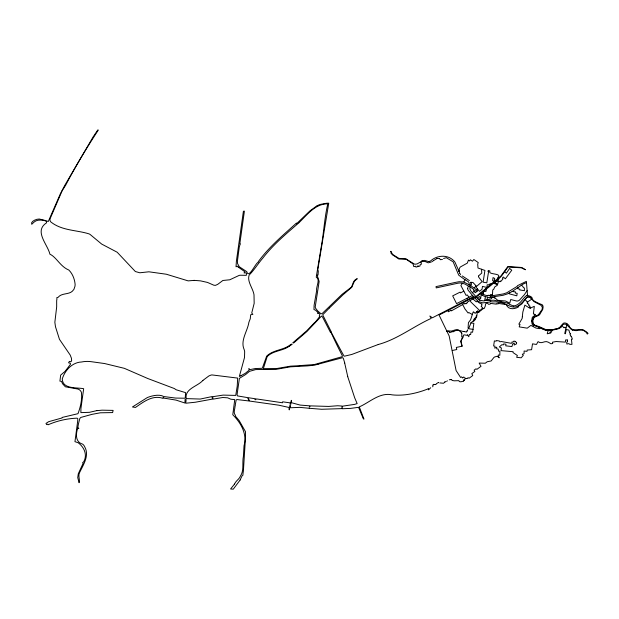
<?xml version="1.0" encoding="UTF-8"?>
<svg xmlns="http://www.w3.org/2000/svg" width="619" height="619" viewBox="0 0 619 619"><rect width="100%" height="100%" fill="white"/><g stroke="black" fill="none" stroke-linecap="round" stroke-linejoin="round"><path stroke-width="0.93" d="M509.305 292.919L509.298 293.847L516.811 295.812L517.19 293.336L515.287 293.058L515.465 291.905L512.168 291.472M461.813 333.154L461.728 336.991L462.656 336.976L462.594 337.463L460.644 341.332L462.068 346.207L456.335 347.437L456.768 349.534L452.265 350.509M486.766 300.099L487.71 297.182L484.05 296.161L481.218 294.512L480.638 298.49L479.717 299.287L479.106 298.575L478.309 299.31A3.938 3.938 0 0 0 479.547 300.161M245.519 437.006L245.511 431.706L239.189 420.626L235.491 416.2L235.406 415.295C232.945 412.966 235.011 409.167 235.05 406.327A3.072 3.072 0 0 0 235.305 404.664L236.125 400.145L236.829 399.534L249.109 400.996L247.592 397.615L237.433 395.889L237.069 394.613L239.398 378.356L245.697 374.487L249.511 371.338L255.724 369.574L276.12 369.35L290.481 366.827L307.457 365.891L314.444 365.187L318.236 364.173M245.519 437.06L243.383 471.16A15.297 15.297 0 0 1 243.128 472.545L242.888 475.23L242.014 475.934L240.133 479.965M481.474 293.127L498.705 278.983L502.125 275.207L507.975 267.029L521.283 267.803L525.415 269.737L521.786 267.493L507.897 266.487L500.57 276.445L497.753 278.032L498.488 276.817C500.91 272.994 487.47 274.921 489.923 270.998L488.283 270.457L487.95 271.47L488.561 271.687L486.82 282.806L483.099 282.202L484.932 270.426L477.984 268.019L477.706 264.143L478.255 262.564L473.86 259.523L472.452 261.218L470.425 259.81L469.651 260.932L468.451 260.104L467.306 263.121L460.304 267.006A5.486 5.486 0 0 0 459.159 271.439L458.911 270.874L459.809 273.466M535.033 314.792L535.412 314.955L532.348 317.245L531.582 321.013M470.788 322.832L473.875 323.358L472.576 332.241L471.028 332.008L470.649 334.57L469.395 334.376L468.769 336.736L467.384 334.655C467.19 336.45 464.358 333.881 463.36 335.312C463.654 337.966 461.256 338.763 461.132 341.34L462.068 346.207M522.304 316.92L522.157 318.437L518.823 324.17L520.022 324.348L519.202 326.871L527.218 328.171L530.893 325.408L535.946 328.055L539.397 328.681L539.582 327.42M522.32 316.758L522.846 312.022L524.866 305.128L529.934 308.293L530.622 307.991L529.245 307.101L530.119 306.312L528.464 305.082L528.936 304.401L527.187 303.171L527.775 302.753L525.167 299.449L524.897 299.89M535.126 314.406L533.385 313.949L534.313 306.328L530.622 307.991M467.02 331.041L467.268 330.484M467.005 331.211L466.656 332.024L464.211 331.583M432.944 385.242L432.936 385.304A2.584 2.584 0 0 0 432.921 385.567L432.921 385.815M561.154 326.871L562.006 325.811L564.025 327.784L564.35 327.265L566.037 327.869L566.88 324.039L567.445 324.495L567.259 325.3L570.308 328.356M479.748 300.246L479.81 300.261A3.9 3.9 0 0 0 480.081 300.347L483.896 300.935L484.847 300.633L485.041 299.116M485.048 299.047L485.358 296.656M240.187 243.963L239.259 247.151L237.41 261.21L237.58 263.609L239.329 266.774L246.803 271.687C248.676 279.626 255.949 262.193 258.185 262.41L258.247 261.752C269.002 246.919 283.061 235.189 296.501 223.033L296.362 223.939L309.856 210.955L316.402 206.181M551.846 330.221L551.606 332.008L550.469 331.869L549.834 332.442L550.763 332.55L550.778 333.037L547.227 333.78L548.14 330.5L548.72 330.569M240.164 479.973L233.262 489.18L230.593 488.987L234.493 484.112M490.403 295.998L490.619 294.451L492.051 294.652L491.888 295.805L489.9 296.014L489.993 295.371L488.035 295.278L487.95 295.843L484.793 295.07L481.257 292.988L475.384 297.747L470.788 298.714L439.057 315.032L449.162 335.947L456.102 370.557L460.598 377.458L461.534 376.863L462.517 377.838M476.003 317.725L476.29 315.806L476.769 315.876L476.483 317.802L475.709 317.686L475.384 319.76L474.162 319.574L474.626 318.166A1.942 1.942 0 0 0 474.44 318.359A1.323 1.323 0 0 0 474.286 318.692M474.556 319.636L474.03 321.029L473.226 320.944M476.769 315.876L477.272 312.471L477.899 312.502M432.882 386.388L432.859 386.48A1.795 1.795 0 0 1 432.727 386.805M483.277 294.296L483.555 291.65L486.039 291.363L486.364 288.926M566.664 325.091C565.859 323.234 562.4 324.224 561.719 325.772M516.656 342.764L516.455 343.901L514.134 345.046L514.35 343.119L512.718 343.924L511.905 346.57L505.731 345.828L505.978 344.241L503.673 343.893L503.363 344.907L501.924 344.706L499.332 346.88L501.413 347.979L501.011 350.617L513.097 351.7L512.973 352.513L517.368 355.476L516.672 357.325L521.198 357.805L523.272 355.368L522.328 354.261L524.084 353.681L524.1 351.019L526.993 351.352L527.202 350.045L531.597 349.704L532.51 343.847L536.464 344.466L538.058 341.642C541.826 344.613 544.581 340.009 548.388 342.23L550.98 343.777L552.713 343.468L552.457 342.206L556.133 341.533L565.325 342.114L565.658 339.901L567.29 339.978M471.005 284.593L471.013 284.531A4.163 4.163 0 0 1 470.765 285.351M240.93 375.741L245.356 373.265L248.645 370.603L249.341 369.853L248.823 368.653L249.828 369.651L255.423 368.529L262.278 368.305L266.665 356.134C273.343 349.603 283.51 350.393 290.582 344.621M566.029 327.884L564.745 333.571L565.364 333.757L566.3 329.587L568.907 330.059L569.619 332.767L570.648 333.912L569.991 334.144L570.757 336.303L571.337 336.233L572.397 339.142L571.422 339.212L571.979 344.35L569.906 344.357L568.799 343.653L566.811 344.009L566.71 342.098L567.546 341.789L567.321 339.978M561.124 327.01L560.806 327.389M467.794 329.765L467.67 329.912A1.083 1.083 0 0 0 467.477 330.113L467.345 330.345M468.065 328.325L468.436 322.615L470.602 319.845L473.071 312.247L473.489 311.783L475.137 313.361L477.752 310.738L479.152 312.046L478.502 312.185M483.253 308.386L484.197 308.541L485.296 306.072L485.466 303.968L487.076 303.024L488.716 304.347L490.41 303.96L490.503 303.372L496.229 304.138L496.299 303.689L498.071 303.944L498.187 303.372L506.218 304.594C508.423 309.895 514.126 309.307 518.281 307.094L518.374 306.266L521.863 303.859L526.351 297.901A2.677 2.677 0 0 1 530.645 297.963L531.597 299.279L527.249 302.165M474.069 319.365L473.427 320.851M468.552 286.295L465.248 284.136L461.704 283.107A13.742 13.742 0 0 0 459.499 283.022L459.136 283.045A12.674 12.674 0 0 0 457.766 283.247L436.24 287.897L436.024 286.612L455.754 282.326L459.205 281.691L463.824 281.985L465.016 279.796L458.718 275.161L453.147 261.829L446.353 257.697L443.583 258.487M467.941 287.084L467.716 288.655M480.862 310.529L478.023 312.479M470.695 285.521L473.961 288.021L474.533 287.154L474.935 288.694L477.752 290.729L475.369 292.671L473.883 291.425L472.475 292.586M470.649 285.607L463.824 281.985M482.611 295.41L480.429 293.677M344.706 363.152L347.762 376.685M473.14 321.083L471.338 322.437M462.378 283.216L460.892 285.576L466.107 295.41L467.113 294.961A1.725 1.725 0 0 1 467.384 295.062L468.978 297.275M481.04 310.227L483.246 308.688M468.614 286.249L469.14 285.901L470.03 286.767C468.591 290.59 473.821 293.483 475.841 296.594L485.675 288.671M234.516 484.089C235.715 480.801 239.452 479.168 240.489 475.949C244.257 470.432 242.068 462.718 243.383 456.458L244.018 445.781C247.399 433.826 240.837 422.839 232.783 414.753L234.756 399.619L230.841 399.216L227.668 397.824L222.747 397.506L213.106 399.131L212.657 396.717L223.111 395.1L235.746 395.409L237.209 386.349L237.681 378.101L212.371 374.975A5.447 5.447 0 0 0 211.125 375.037L208.874 375.95L203.017 380.329M470.982 322.925L468.606 328.72L473.117 329.393M523.481 301.229L526.962 297.05L530.22 296.764L533.864 301.515L541.045 305.314L542.345 307.194L542.174 309.384L538.337 314.823L534.336 316.704L533.222 317.934L532.549 319.861L532.611 322.282A4.325 4.325 0 0 0 533.207 323.869L534.344 325.308L545.269 329.834A3.11 3.11 0 0 0 545.501 329.927A4.735 4.735 0 0 0 546.128 330.082A4.457 4.457 0 0 0 546.476 330.136A4.465 4.465 0 0 0 546.817 330.159L547.034 330.167A4.209 4.209 0 0 0 547.374 330.159L556.303 329.138M446.036 381.583L444.852 381.969M298.83 222.855C286.326 233.696 273.358 244.513 263.114 257.736C257.814 263.911 254.185 270.07 249.171 275.029C246.826 281.405 253.016 288.33 254.007 294.745L254.169 303.349L251.732 313.036L252.877 314.375L250.664 314.731L250.269 318.785L248.915 322.182C247.592 331.173 240.056 340.465 244.165 349.603A13.541 13.541 0 0 1 244.667 351.778L244.497 357.55L239.352 376.437L240.861 375.795M523.31 301.399L519.093 305.507A9.409 9.409 0 0 0 518.815 305.577C511.356 310.467 506.094 301.848 498.434 302.474A1.052 1.052 0 0 1 498.055 302.343C495.401 300.788 490.457 303.426 489.745 300.408L485.613 300.416M478.812 311.736L482.75 307.891L481.18 306.405L481.907 305.747L481.45 304.718L482.147 304.091L479.276 302.9L477.025 301.151L476.259 301.848L472.955 298.946L472.815 298.188M477.582 289.034L476.591 289.87M560.752 327.451L559.731 328.171M475.841 296.594L471.848 297.445L432.371 317.802L429.865 316.007L431.195 318.398C413.152 326.577 397.553 339.251 378.232 344.512M561.657 325.849L558.934 328.186L553.912 329.432A12.488 12.488 0 0 1 553.564 329.478A20.056 20.056 0 0 1 552.674 329.579L552.032 329.625A6.314 6.314 0 0 1 551.684 329.633L551.599 329.633M329.509 307.891L342.949 294.845L351.747 287.324L354.432 281.196L357.271 278.682C353.542 279.571 352.869 283.982 351.584 287.007L342.106 294.296L321.919 313.779L320.681 313.524L317.601 310.815L315.543 308.161A5.076 5.076 0 0 1 315.233 306.807L319.149 281.475L317.439 276.105L317.292 274.913L318.034 275.022L318.344 270.72L317.663 270.604L328.743 203.21L327.528 203.194A13.734 13.734 0 0 0 325.137 203.512L320.905 204.285A10.345 10.345 0 0 0 318.352 205.168L316.433 206.166M329.409 307.991L322.685 314.831L331.49 332.264L330.592 332.643L322.476 316.928L321.478 316.069L306.962 331.467L293.661 342.941L292.795 342.841L306.691 330.825L314.878 322.29L314.862 322.747L319.675 316.603L319.265 315.93L319.938 314.274L318.638 313.229L317.562 313.346L318.158 312.688L315.481 310.142L313.957 309.57L314.112 305.198L316.657 290.574C315.767 287.317 320.766 279.123 316.239 277.18L320.975 248.405C323.791 233.549 324.356 218.43 327.791 203.844C315.117 203.705 307.156 214.901 298.9 222.77M436.511 383.795L435.954 384.267M444.86 381.985L443.552 383.262L439.769 382.921M291.804 344.094L290.984 344.373M475.934 285.993L475.423 286.435L479.501 291.348L482.039 289.266L482.472 286.38L486.859 287.464L487.199 284.802L489.799 284.663L490.031 283.695L491.324 283.928L498.156 278.186M477.288 298.18L479.361 296.493L480.7 298.072M491.324 283.928L485.729 288.616M428.75 389.676L430.437 387.958A1.903 1.903 0 0 1 430.631 387.811L430.723 387.749M472.521 314.599L468.684 312.479L468.134 313.028L464.954 308.951L462.517 304.208L464.389 303.264L464.737 303.983L466.076 303.295L466.308 303.743L467.384 302.637L467.159 302.211L472.955 298.946M433.61 260.56L436.828 258.61A2.7 2.7 0 0 1 437.068 258.525M447.413 380.801L447.228 380.94A1.64 1.64 0 0 1 446.825 381.172M202.924 380.399C197.616 386.449 184.408 388.701 186.234 398.605L200.247 399.054L211.984 396.586L212.449 399.093L195.302 402.234L185.777 403.224L186.126 399.603L185.081 399.487L184.919 403.023L176.082 400.106L163.609 398.071L163.687 397.56L163.06 397.46L162.913 398.35C152.56 394.698 143.438 401.986 135.453 407.449L132.458 406.969L147.33 397.553C152.204 395.603 159.4 393.97 163.849 396.562L175.719 398.079L185.205 398.218L185.615 392.655L176.129 389.753L174.341 388.539L147.74 378.503L124.388 368.344L104.634 363.546L91.597 361.736A28.644 28.644 0 0 0 81.576 361.991C72.214 362.316 64.856 370.433 62.256 378.96C62.635 389.382 76.702 387.308 83.666 388.701L80.934 408.416L80.872 412.625L89.43 412.324L96.796 410.621M292.083 344.357L289.63 345.959M433.455 260.669L431.892 261.752M435.753 384.422L435.327 384.647M462.703 304.563L451.367 310.862L451.081 310.289L448.357 311.759L447.746 310.545M442.477 259.438L440.496 259.694M490.209 297.267L503.046 295.294L507.503 293.886L511.898 291.65L523.38 283.935L526.483 282.62L526.374 281.359L517.345 285.738L517.314 286.28L506.822 292.756L503.44 293.901L491.888 295.805M462.532 377.83L463.848 377.002L464.273 377.76L466.308 378.596L467.624 378.457L467.941 377.683L469.163 378.186L472.73 375.571L471.856 373.621L474.835 371.439L474.123 370.162L476.003 368.785L476.862 369.365L481.009 366.309L479.152 363.074L485.319 363.221L487.207 361.751L491.153 360.962L493.761 357.65A2.19 2.19 0 0 1 494.86 356.908L497.25 356.211L499.216 357.813L498.264 356.335L498.295 354.981L499.843 355.26L499.912 351.221L498.628 351.174L498.21 349.062L496.662 348.814L496.732 347.197L494.736 348.172L495.022 346.176L493.622 345.975L494.38 340.937L496.159 341.154L496.337 340.52L499.347 340.999L499.904 341.773L501.46 341.533L511.162 343.29L511.859 342.98L512.014 341.959L513.066 342.121L513.608 341.216L514.861 341.208M289.615 345.959C283.185 350.896 274.263 350.416 268.012 355.793M288.632 346.578L289.127 346.269M463.801 291.178L460.466 292.911L460.072 292.145L452.682 295.874L456.574 303.635L471.964 295.743L472.893 295.998M463.484 381.018C462.3 381.567 458.927 382.643 458.911 380.654L454.609 380.801A2.878 2.878 0 0 1 453.99 380.762L452.141 380.468L451.785 379.826A1.671 1.671 0 0 0 451.46 379.671M526.8 295.325C522.134 298.698 520.014 305.492 513.36 306.01M559.576 328.271L558.949 328.542A7.869 7.869 0 0 1 558.168 328.797L550.399 330.701L548.805 330.577M478.58 276.128L478.649 277.095L482.108 281.614L476.591 286.396L472.955 282.465L470.641 282.264M478.325 312.278L476.754 311.798M446.848 331.536L448.907 331.312L449.564 332.643L453.031 331.498C452.504 332.844 455.932 329.532 458.068 330.136M526.483 282.62L527.117 290.597L524.471 294.582L519.743 299.851A3.544 3.544 0 0 1 519.403 300.192L519.403 300.192A3.559 3.559 0 0 1 516.2 300.927L510.714 299.511L509.77 303.109L505.491 300.996L497.722 300.308L495.664 298.49L494.697 298.381L494.999 297.236L491.594 297.77L491.463 298.691L484.847 300.633M378.124 344.551L351.847 354.439L344.535 356.165A0.859 0.859 0 0 1 344.009 355.971C340.837 350.996 321.013 311.837 337.471 346.122L342.384 355.879L342.175 356.691L314.32 364.552L299.967 365.597M489.745 300.408L493.854 300.2L501.034 301.716M526.978 295.255L527.527 295.101M431.172 262.1L428.186 262.827L425.16 261.528L422.266 261.489L420.456 262.456L421.346 262.974L421.191 264.437L420.061 264.777L419.991 266.023L418.452 266.479L418.251 265.822L417.639 266.015L417.802 266.565L415.96 267.122L415.689 266.232L413.801 266.619L412.974 263.872L406.226 259.276L398.837 259.021L392.601 254.842M556.396 328.937L556.876 328.797A9.355 9.355 0 0 0 557.348 328.65L559.034 327.962A2.863 2.863 0 0 0 559.406 327.737A3.644 3.644 0 0 0 560.017 327.203L560.203 326.994A5.223 5.223 0 0 0 560.45 326.67L560.605 326.445A9.347 9.347 0 0 0 560.876 326.035L563.267 323.342A2.708 2.708 0 0 1 563.847 323.072L564.613 322.963A5.114 5.114 0 0 1 565.248 323.017A4.109 4.109 0 0 1 566.408 323.373A4.882 4.882 0 0 1 566.857 323.613A4.627 4.627 0 0 1 567.19 323.838L568.428 324.952A22.679 22.679 0 0 1 568.962 325.524C571.848 333.842 580.947 326.414 585.806 331.56A2.793 2.793 0 0 0 586.394 331.846L587.539 332.798A2.437 2.437 0 0 1 587.779 333.115A3.606 3.606 0 0 1 587.996 333.494L587.238 334.067L586.394 332.457L583.245 330.198L579.988 329.997M318.328 364.142L342.477 357.728L343.243 358.084L344.775 363.036M436.913 383.424A2.669 2.669 0 0 1 437.13 383.262L437.455 383.045A2.608 2.608 0 0 1 438.221 382.681L438.376 382.65M450.454 379.633L450.493 379.625A2.267 2.267 0 0 1 451.282 379.64L451.297 379.633M390.906 251.322L390.728 252.018M449.309 379.803L449.479 379.772A3.691 3.691 0 0 1 449.727 379.741L449.796 379.733A4.341 4.341 0 0 0 450.028 379.702A5.718 5.718 0 0 1 450.276 379.664L450.323 379.656M576.281 330.654L579.918 329.997M490.202 301.979L482.851 302.884L478.588 301.554A4.008 4.008 0 0 1 477.938 301.174L474.874 297.987M194.157 280.376L188.145 280.879L166.356 274.232L148.885 271.803L139.832 272.778L135.368 271.548L117.184 252.235L101.694 244.087L90.598 234.864A5.246 5.246 0 0 0 88.703 233.773C76.361 230.02 62.473 230.67 51.609 222.538A3.211 3.211 0 0 1 49.992 219.319L50.015 219.219A3.312 3.312 0 0 1 50.193 218.499L62.186 190.652L65.606 185.321C75.386 166.472 86.598 148.003 98.251 130.152L97.988 129.82L97.369 130.586L93.152 136.869L64.701 185.522L60.391 193.739L48.321 221.455L44.274 220.256A29.379 29.379 0 0 0 41.148 219.49C38.208 217.695 29.921 221.385 31.739 224.31L33.325 222.794A9.192 9.192 0 0 1 34.455 221.826L35.26 221.3A8.658 8.658 0 0 1 36.761 220.581C38.842 219.536 48.762 220.14 46.471 222.879C33.697 231.22 47.709 244.389 49.907 254.185C56.368 257.063 60.337 266.619 68.802 270.016C72.585 273.699 74.59 279.03 75.108 284.206A12.86 12.86 0 0 1 74.945 286.342L73.932 289.359L72.291 291.27C68.616 294.737 61.49 292.857 58.039 297.391L56.917 297.491L56.863 299.712A3.791 3.791 0 0 0 56.669 300.935L56.669 306.931L54.851 322.306L55.493 326.778L59.463 339.336L70.179 355.027L71.433 358.215L71.634 360.684L70.93 361.813L69.436 361.349L68.562 362.78L70.419 363.353L70.411 364.374L65.049 371.385L60.67 375.106L59.911 381.134L61.482 381.358L62.558 383.765L65.39 386.79L77.909 389.042A5.61 5.61 0 0 1 80.253 390.519L80.896 391.347A5.61 5.61 0 0 1 81.375 392.284C82.335 399.356 80.455 407.085 77.986 413.685L62.14 417.438L62.062 417.957L48.669 421.686L45.999 423.411L46.603 424.588L47.825 424.154L48.058 424.789C57.227 420.796 67.107 418.521 77.104 418.173L77.816 418.746L77.661 421.299L74.961 441.664L78.102 442.724C84.169 447.135 87.728 454.872 83.65 461.898L82.629 462.633L83.116 463.322L78.28 473.79L77.739 477.636L79.085 482.712C80.362 480.352 77.661 475.632 79.627 472.483C83.372 464.606 89.67 455.584 84.648 446.701A6.739 6.739 0 0 0 82.675 444.179C75.27 442.128 75.711 434.066 77.731 428.216L78.837 428.371L77.801 427.822L78.435 423.93L79.843 418.374L80.857 417.43L91.945 414.359L100.386 412.796L112.627 412.579L113.115 410.389L102.034 410.173L97.021 410.652M548.14 330.5C543.087 330.608 539.041 326.259 534.12 325.439L533.408 325.857L532.139 324.108L531.589 321.06M576.026 330.678L572.482 330.066M194.204 280.368L200.579 280.879L207.497 282.426L213.88 285.227L215.497 285.351L217.733 284.345L222.871 280.477L229.781 279.78L239.182 275.393A7.652 7.652 0 0 1 240.528 275.231L246.3 275.339L246.501 273.575L246.029 272.863L244.056 272.948L244.892 271.756L238.238 267.099M299.851 365.651L290.559 366.154L276.12 368.63L263.346 368.622L266.998 357.155A2.94 2.94 0 0 1 267.338 356.498A2.909 2.909 0 0 1 267.663 356.111M437.471 258.44L439.529 258.618M509.305 304.006L508.648 303.681M501.127 301.732L507.17 302.97M513.283 306.01L509.685 304.347M551.173 329.656L548.171 329.71A10.67 10.67 0 0 0 547.714 329.749L547.583 329.765A3.923 3.923 0 0 1 547.312 329.78A5.617 5.617 0 0 1 546.384 329.718L545.54 329.478A9.432 9.432 0 0 1 545.238 329.354A8.921 8.921 0 0 1 544.697 329.076L538.7 326.437A13.177 13.177 0 0 0 538.027 326.267L535.133 325.277A4.604 4.604 0 0 1 534.801 325.091A5.927 5.927 0 0 1 534.383 324.813L534.251 324.704A7.784 7.784 0 0 1 533.857 324.364L533.733 324.24A2.437 2.437 0 0 1 533.385 323.799A3.374 3.374 0 0 1 533.098 323.219L532.843 320.99A3.381 3.381 0 0 1 532.827 320.627L534.143 317.354L538.53 315.497A3.629 3.629 0 0 0 538.863 315.288A4.24 4.24 0 0 0 539.459 314.769A4.341 4.341 0 0 0 539.961 314.127A2.553 2.553 0 0 0 540.209 313.632L542.747 309.392L543.087 307.287A4.557 4.557 0 0 0 543.08 306.939A5.292 5.292 0 0 0 543.025 306.405A11.544 11.544 0 0 0 542.948 305.987L542.685 305.345M487.702 297.553L489.637 297.816L490.186 297.267M446.477 330.786L451.359 331.095L455.576 329.795C458.509 329.61 460.938 331.327 464.173 331.575M507.557 303.163L508.184 303.465M572.575 330.105L571.484 329.548M434.298 384.414L433.315 384.376L432.983 385.057M459.267 330.747L458.826 330.492A3.265 3.265 0 0 0 458.633 330.353L458.261 330.19M461.797 333.138L461.364 332.689M516.594 342.717L515.163 341.355M465.999 378.464L463.546 380.066L464.428 380.43A1.385 1.385 0 0 0 464.018 380.561M493.32 283.115L497.034 284.554L496.987 283.819L495.409 282.883L494.96 281.746M464.59 279.37L468.018 281.537A2.484 2.484 0 0 1 468.978 284.608M410.134 261.497L405.84 258.788L398.93 258.386L392.547 254.386L390.906 251.36M476.8 291.518L474.997 290.52L474.347 291.062L473.427 289.955L473.914 289.553L470.03 286.767M410.142 261.504L414.374 264.065A3.884 3.884 0 0 0 415.241 264.197L416.881 263.973A13.819 13.819 0 0 0 417.26 263.826A7.823 7.823 0 0 0 417.624 263.663L421.825 261.164L421.849 260.599L424.688 260.413L428.124 261.435A2.654 2.654 0 0 0 428.433 261.473A3.629 3.629 0 0 0 428.936 261.458A3.234 3.234 0 0 0 429.199 261.427M392.492 254.757L391.989 254.301A4.898 4.898 0 0 1 391.417 253.566M461.248 332.581L459.515 330.91M571.368 329.447L570.594 328.704M494.31 281.436L492.6 280.662L493.057 277.591L494.72 278.473L494.233 280.492L494.805 281.018M469.364 280.569L462.238 275.935M479.81 310.668L470.819 301.933L470.285 300.617M531.427 297.29L531.125 297.004A6.144 6.144 0 0 0 530.259 296.362A5.703 5.703 0 0 0 529.152 295.836A5.176 5.176 0 0 0 527.574 295.549L527.117 290.597M478.185 299.178L476.336 297.112M460.598 274.557L460.103 273.954A4.573 4.573 0 0 0 459.932 273.699L459.909 273.652M474.03 297.337L468.126 290.179A7.25 7.25 0 0 1 467.987 289.862L467.809 289.305A4.186 4.186 0 0 1 467.74 289.003L467.716 288.709M496.19 280.701L497.003 281.676L497.583 281.181L498.705 279.796L498.125 279.061M238.23 267.083L237.309 266.108L236.025 266.789L236.412 261.009L243.406 211.249L244.404 211.149L239.924 243.027A1.161 1.161 0 0 0 239.932 243.468L240.048 243.901M521.268 285.274C523.519 286.233 522.707 287.649 524.378 287.99L524.417 290.706L519.666 289.924L519.79 289.158L517.832 288.709L518.01 287.363M440.395 259.64L439.482 258.533M391.37 253.504L391.386 253.535A5.091 5.091 0 0 1 391.223 253.248L391.169 253.163A4.898 4.898 0 0 1 391.046 252.877L391.069 252.97M466.904 298.343L467.577 299.635M458.896 271.06L455.042 262.348A7.095 7.095 0 0 0 454.176 261.156C447.723 254.022 436.697 255.26 430.592 260.955A4.263 4.263 0 0 1 429.184 261.427M532.301 298.691L532.526 299.379A8.859 8.859 0 0 0 532.851 299.82A14.005 14.005 0 0 0 533.098 300.13L534.855 301.445A17.665 17.665 0 0 1 535.412 301.739L539.675 303.782A18.794 18.794 0 0 0 540.279 303.975L542.004 304.664A2.004 2.004 0 0 1 542.275 304.873A2.6 2.6 0 0 1 542.569 305.198M428.549 389.846L428.34 388.817M347.77 376.778L354.672 397.777L357.148 403.596L354.517 404.4L342.663 406.157L342.562 406.807L341.912 406.822L342.028 406.049L337.68 405.747L328.712 406.428L310.127 405.871L310.018 406.637L309.384 406.582L309.485 405.824L300.122 405.074L291.209 402.629L291.371 400.331L290.752 404.369L290.032 404.284L290.249 402.884L282.643 401.816L282.504 402.776L256.444 398.915L255.67 399.735L254.873 399.603L255.57 398.791L248.343 397.723L248.405 398.613L249.666 401.073L278.774 405.19L289.081 407.48L289.235 409.886L289.816 405.484L290.566 405.584L290.234 407.774L299.797 407.364L309.144 408.277L309.214 407.751L309.786 408.323L321.687 409.275L341.642 408.625L341.758 407.844L342.408 407.844L342.268 408.749L350.547 408.393L358.587 407.325L363.322 418.738L363.964 419.109L359.275 406.845L359.763 406.668C370.154 402.01 379.803 392.16 392.222 394.86C404.377 396.206 417.833 393.073 428.325 388.763M471.005 282.883L471.02 282.945A4.14 4.14 0 0 1 471.082 283.487L471.09 283.556A4.039 4.039 0 0 1 471.09 283.85A4.163 4.163 0 0 1 471.051 284.307M504.663 271.625L506.373 273.172L509.615 268.414L511.751 270.217L505.375 278.782L503.232 277.01L502.349 278.202L503.061 278.782L501.119 281.142L500.655 281.506L500.206 280.918L500.02 281.777L498.512 281.39L497.359 285.235L494.782 286.914L493.622 289.46L492.739 289.901L492.415 295.72M471.067 283.27L471.059 283.231A4.039 4.039 0 0 0 470.951 282.674M478.557 275.904L481.768 273.056L481.52 269.242M437.029 258.402A1.586 1.586 0 0 1 437.463 258.316M531.535 297.166A4.047 4.047 0 0 1 532.069 297.747M267.547 356.002A2.84 2.84 0 0 1 267.919 355.67M463.716 380.847A0.998 0.998 0 0 1 463.492 381.033M438.376 382.65A1.455 1.455 0 0 1 438.608 382.612M434.886 384.616A2.089 2.089 0 0 1 434.654 384.538"/></g></svg>
